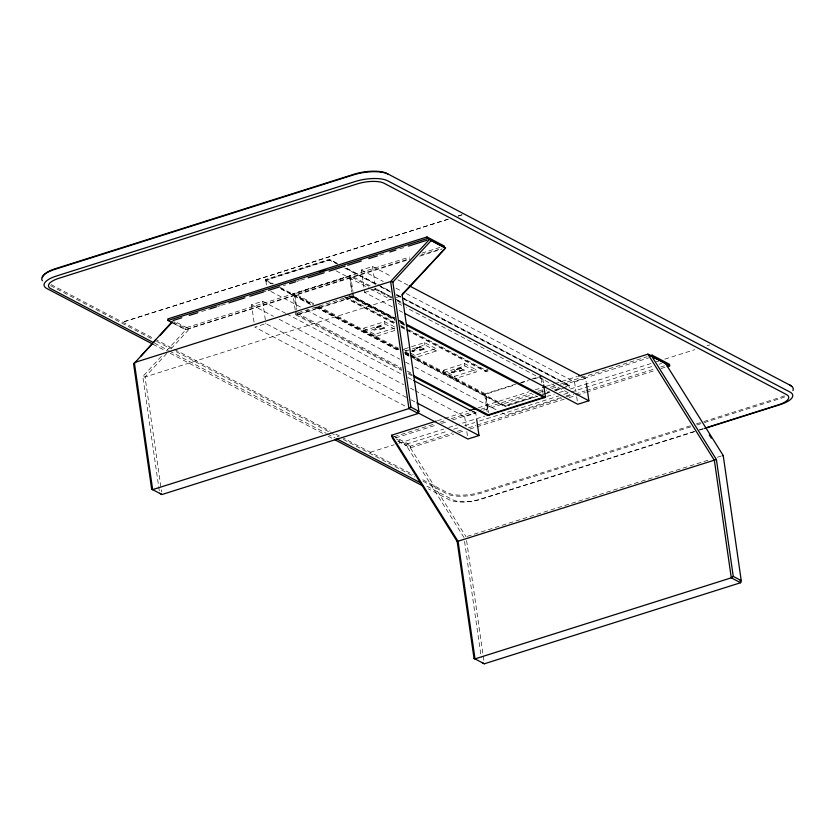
<?xml version="1.0" encoding="UTF-8"?>
<svg xmlns="http://www.w3.org/2000/svg" width="835" height="835" viewBox="0 0 835 835"><rect width="100%" height="100%" fill="white"/><g stroke="black" fill="none" stroke-linecap="round" stroke-linejoin="round"><path stroke-width="0.63" stroke-dasharray="4.17 3.13" d="M463.989 537.552L406.28 445.389L407.783 443.719L447.393 431.194M159.276 490.761L142.806 376.449L162.167 355.459M166.562 350.69L185.923 329.7L409.693 259.309M166.749 353.487L145.05 377.013L161.614 491.972M171.091 348.779L189.315 329.021L173.148 320.525M448.165 219.167L122.62 322.153L448.228 219.208M458.102 216.035L464.312 214.063M458.175 216.077L461.901 214.887M272.325 284.015L265.405 280.383L265.29 279.589L329.481 259.288L337.549 263.526M265.405 280.383L329.595 260.082L337.664 264.319M201.621 311.518L210.284 308.783M217.716 306.424L220.19 305.641M221.432 305.255L226.379 303.689M263.526 291.937L266 291.154M283.336 285.674L285.81 284.892M296.947 281.364L299.431 280.581M300.663 280.195L305.62 278.629M379.894 255.124L384.851 253.558M399.704 248.861L404.662 247.296M254.049 322.153L251.544 304.775L262.66 301.258L285.695 313.355M392.283 306.894L364.634 292.375L361.409 270.018L372.525 266.511L392.106 276.792M295.173 309.889L292.855 293.795L350.627 275.529L370.155 285.779M173.534 321.976L185.078 328.04L409.588 257.023M421.988 253.099L440.598 247.212M173.763 323.552L185.307 329.616L409.808 258.599M420.976 255.072L442.059 248.402M419.587 256.178L441.882 249.133M298.158 312.739L352.234 295.632L394.736 317.947M406.426 397.408L265.874 323.615L254.769 327.122L406.833 406.969M364.634 292.375L375.74 288.858L391.876 297.323M295.35 311.121L295.882 314.837L353.664 296.561L395.007 318.271M297.792 314.795L353.09 297.302L350.063 276.26L294.755 293.753L296.895 308.606M391.417 299.087L145.05 377.013L142.806 376.449M396.374 297.521L401.322 295.955M363.35 328.322L384.591 321.611L396.041 327.623L374.811 334.334L363.35 328.322L363.695 330.691L375.155 336.703L395.205 330.357M363.695 330.691L384.925 323.97L396.385 329.992M376.449 327.184L380.645 325.859L381.574 326.349L377.399 327.8L376.449 327.184L377.378 327.675L381.574 326.349M376.47 327.31L380.666 325.984L381.595 326.475M375.447 328.729L371.262 330.19L372.327 330.754L376.522 329.428L375.458 328.865M379.664 328.99L383.839 327.539L384.768 328.019L380.593 329.481L379.643 328.865L380.572 329.355L384.768 328.019M404.495 348.936L410.392 347.068M411.571 346.692L424.545 342.59L436.006 348.602L436.35 350.971L415.11 357.683L410.528 355.282M436.35 350.971L424.89 344.959L403.66 351.671L409.38 354.677M416.404 348.164L420.61 346.838L421.56 347.454L420.621 346.974C412.584 348.644 418.032 349.51 421.539 347.329M412.26 350.71L415.402 349.719L416.488 350.408L412.292 351.733L416.488 350.408M411.227 351.17L415.402 349.719M419.608 349.844L423.804 348.519L424.733 349.009L420.558 350.47L419.608 349.844L420.537 350.335L424.733 349.009M419.629 349.98L423.825 348.644L424.754 349.134M410.194 352.913L414.776 355.324L436.006 348.602M443.281 370.291L464.51 363.569L475.971 369.592L476.305 371.951L455.075 378.673L443.615 372.65L443.281 370.291L454.731 376.303L475.971 369.592M443.615 372.65L464.855 365.939L476.305 371.951M456.39 369.279L460.565 367.817L461.505 368.308L457.319 369.769L456.369 369.143L457.298 369.634L461.505 368.308M451.171 372.024L455.367 370.698L456.453 371.387L452.257 372.713L451.192 372.159L455.367 370.698M459.563 370.823L463.769 369.498L464.719 370.124L463.78 369.634C455.743 371.304 461.191 372.17 464.698 369.988M408.733 329.773L485.646 370.166L487.87 369.456M487.984 370.249L485.761 370.949L406.551 329.366M406.666 330.149L485.876 371.742L489.216 370.688M515.967 384.058L485.239 393.776L487.922 412.333M520.883 382.503L530.716 379.393M531.947 379.007L540.548 376.282L541.435 382.472M410.016 355.313L484.676 394.517L515.404 384.789M520.32 383.234L527.699 380.906M533.836 378.965L541.216 376.627M437.415 420.746L443.604 418.784M444.846 418.387L467.13 411.342M478.267 407.814L529.025 391.761M535.214 389.809L541.414 387.847M546.361 386.281L553.793 383.933M555.024 383.536L577.309 376.491M394.12 436.757L435.056 423.804M440.014 422.239L446.214 420.276M451.182 418.711L474.75 411.248M480.95 409.286L531.801 393.202M538.001 391.239L542.969 389.674M550.411 387.315L555.369 385.749M560.327 384.183L647.156 356.722M395.592 437.937L436.528 424.994M441.485 423.418L447.685 421.466M452.643 419.89L476.211 412.438M483.653 410.079L533.273 394.391M539.473 392.429L546.915 390.07M551.872 388.505L558.083 386.542M563.041 384.977L648.628 357.902M415.141 390.665L464.677 416.675L475.783 413.168L476.503 418.137M406.342 293.617L574.543 381.929L585.648 378.412L586.191 382.138M410.538 355.856L505.06 405.486L535.924 395.727M547.04 392.21L549.503 391.427M554.44 389.872L560.619 387.92M565.556 386.355L569.251 385.185L569.366 385.968L563.197 387.931M404.892 353.623L505.175 406.28L537.27 396.124M544.681 393.786L549.618 392.22M555.786 390.269L561.965 388.317M537.542 396.27L507.91 405.633A3.392 1.169 -8.2 0 1 503.348 405.737L413.575 358.591M542.479 394.704L546.184 393.536M547.416 393.139L549.879 392.356M554.826 390.801L564.7 387.68M370.385 452.246L394.057 444.805M398.963 443.208L443.761 429.086M448.666 427.489L484.77 416.112M546.831 396.437L554.346 394.099M559.252 392.502L565.535 390.561M570.43 388.964L651.269 363.444M656.174 361.847L658.721 361.085M664.869 359.102L694.751 349.688M707.109 345.732L709.666 344.97M453.582 429.232L459.772 427.269M464.73 425.704L474.635 422.573M479.582 421.007L558.813 395.947M563.771 394.381L569.961 392.419M571.203 392.033L652.907 366.189M659.097 364.227L661.571 363.444M560.974 397.648L509.12 414.056A3.392 1.169 -8.2 0 1 504.559 414.15L502.263 412.939M565.911 396.093L568.374 395.31A3.392 1.169 -8.2 0 0 569.741 393.536L406.301 307.718M396.343 438.97L410.204 446.234L452.372 432.895M457.329 431.33L463.54 429.367M468.498 427.802L475.94 425.443M477.182 425.057L561.527 398.378M566.485 396.802L573.927 394.454M575.169 394.057L585.095 390.916M586.327 390.529L655.788 368.559M660.756 366.983L664.472 365.813M397.731 441.151L410.423 447.821L453.843 434.085M458.801 432.52L465.001 430.557M469.969 428.981L564.23 399.172M569.199 397.596L575.398 395.633M576.641 395.247L585.314 392.502M586.556 392.106L656.018 370.135M660.976 368.569L665.944 366.993M690.242 425.86L480.751 492.118A24.633 8.507 -8.2 0 1 447.685 492.827L421.174 478.914M696.432 423.898L702.632 421.936M703.874 421.55L779.483 397.627A24.633 8.507 -8.2 0 0 784.649 395.665M690.754 426.862L481.263 493.12A25.478 8.799 -8.2 0 1 447.059 493.85L421.696 480.542M696.954 424.9L703.143 422.938M704.385 422.541L780.005 398.629A25.478 8.799 -8.2 0 0 785.338 396.594M694.146 431.518L479.697 499.351A19.821 6.847 -8.2 0 1 453.092 499.914L424.274 484.791M699.104 429.952L704.062 428.376M694.71 431.643L481.503 499.079A24.058 8.308 -8.2 0 1 449.199 499.779L428.449 488.882M699.667 430.077L703.394 428.898M467.276 536.362L709.938 459.605M717.359 457.256L721.075 456.087M397.867 279.819L408.231 285.257M582.193 376.595L585.648 378.412M361.409 270.018L383.296 281.51M395.978 288.169L401.729 291.196M346.776 268.369L376.742 284.109M377.9 284.714L390.582 291.373M396.343 294.4L400.957 296.811M402.105 297.417L569.251 385.185M337.173 263.641L331.422 260.624A3.392 1.169 -8.2 0 0 326.861 260.718L267.607 279.464A3.392 1.169 -8.2 0 0 266.24 281.238L270.843 283.66M346.389 268.484L378.61 285.403M379.768 286.008L390.122 291.446M397.032 295.068L402.783 298.095M403.931 298.7L568.531 385.123A3.392 1.169 -8.2 0 1 567.163 386.897M344.584 267.952L375.708 284.286M380.322 286.708L390.696 292.156M396.458 295.183L569.366 385.968M374.748 288.19L391.98 297.239M396.573 299.65L402.313 302.667M396.479 299.744L402.24 302.771M368.924 286.165L349.395 275.915L351.712 291.999M374.664 289.181L391.897 298.231M397.637 301.247L402.23 303.658M336.087 270.853L369.467 288.378M370.615 288.983L391.333 299.859M398.243 303.481L401.698 305.297M399.193 310.516L402.647 312.332M399.328 320.358L405.069 323.375M399.6 320.682L405.351 323.698M351.191 295.82L394.809 318.73M399.401 321.141L405.142 324.157M394.924 319.262L352.422 296.947L351.89 293.242M400.664 322.279L405.257 324.69M349.009 295.402L394.924 319.513M400.664 322.529L405.257 324.94M349.124 296.195L395.038 320.306M400.779 323.322L405.372 325.733M346.744 297.229L394.965 322.54M400.706 325.556L407.584 329.178M344.563 296.811L395.07 323.333M400.81 326.349L405.403 328.76M344.678 297.604L395.185 324.126M400.925 327.132L405.518 329.543M384.789 328.155L383.839 327.539M461.515 368.444L460.565 367.817M416.425 348.299L417.364 348.79M459.584 370.959L460.523 371.45M403.315 349.301L409.046 352.318M313.616 303.658L294.087 293.409L296.404 309.493M318.208 306.069L398.619 348.289M405.507 351.911L408.952 353.716M410.1 354.322L485.907 394.12L488.579 412.688M292.855 293.795L313.532 304.65M318.125 307.071L398.525 349.28M405.424 352.902L408.868 354.708M265.29 279.589L273.358 283.827M280.278 287.459L312.551 304.41M317.164 306.831L399.005 349.802M404.777 352.829L409.38 355.251M280.393 288.252L311.518 304.598M316.121 307.019L399.12 350.596M281.207 289.098L311.131 304.806M315.734 307.228L398.608 350.742M405.518 354.364L408.973 356.18M270.905 291.467L301.988 307.781M306.591 310.202L399.819 359.154M405.58 362.171L410.183 364.592M414.786 367.014L496.512 409.922M296.936 313.125L401.458 368.005M407.198 371.022L411.791 373.433M401.645 369.32L297.124 314.44L296.592 310.735M408.534 372.942L411.979 374.748M295.882 314.837L401.562 370.322M408.451 373.934L411.895 375.75M286.843 313.96L403.211 375.061M407.814 377.472L412.427 379.894M472.328 411.352L475.783 413.168M251.544 304.775L273.431 316.267M279.193 319.294L403.618 384.622M410.528 388.244L413.983 390.06M411.039 399.829L415.642 402.251M392.763 435.839L407.783 443.719L466.045 536.748M172.062 322.425L185.923 329.7M398.191 441.151L406.28 445.389M51.154 284.631L153.744 338.499M154.903 339.104L173.346 348.79M174.494 349.395L330.107 431.1M335.868 434.127L340.482 436.548M341.63 437.154L413.095 474.677M50.528 285.654L151.97 338.916M156.573 341.338L170.413 348.602M176.175 351.629L329.481 432.123M330.629 432.728L338.697 436.966M343.31 439.387L414.776 476.91M154.548 343.164L168.378 350.429M169.526 351.034L326.297 433.344M327.445 433.95L335.513 438.187M152.962 344.229L165.633 350.888M170.246 353.309L323.552 433.803M328.165 436.225L332.779 438.646M574.543 381.929L575.973 391.865M576.693 396.823L577.58 403.034M568.917 385.509L569.261 387.91M542.802 378.714L543.512 383.662M541.393 377.869L542.28 384.058M542.51 389.893L543.22 394.84M505.06 405.486L505.175 406.28M485.646 370.166L485.876 371.742M484.676 394.517L487.17 411.843M464.51 363.569L464.855 365.939M464.677 416.675L466.107 426.612M466.828 431.58L467.715 437.79M456.453 371.387L452.257 372.713M454.731 376.303L455.075 378.673M466.598 540.6L484.342 663.783M464.552 541.424L481.263 657.437M424.545 342.59L424.89 344.959M414.776 355.324L415.11 357.683M410.204 446.234L410.423 447.821M384.591 321.611L384.925 323.97M372.525 266.511L375.74 288.858M374.811 334.334L375.155 336.703M350.627 275.529L352.944 291.613M353.121 292.845L353.664 296.561M329.481 259.288L329.595 260.082M265.854 280.842L266.897 288.054M262.66 301.258L265.874 323.615M185.078 328.04L185.307 329.616"/><path stroke-width="1.25" d="M402.188 295.016L445.587 247.953L402.042 294.452L418.878 411.331L418.262 413.471L161.98 494.529L159.652 493.328M578.551 376.094L647.876 354.165L665.516 363.392L723.225 455.555L741.24 580.596L740.624 582.726L484.342 663.783L482.014 662.593M161.98 494.529L151.657 489.133L133.631 364.102L172.26 321.485M133.631 364.102L136.262 361.263M140.624 356.524L151.98 344.208M153.724 342.308L155.467 340.419M159.84 335.68L171.196 323.364M428.543 240.417L390.623 281.541L134.351 362.599L152.659 489.634L408.931 408.576L410.893 407.136L392.867 282.105L431.298 240.417L445.587 247.953M651.655 356.117L716.409 459.511L733.255 576.4L731.293 577.83L475.021 658.888L474.019 658.397L457.173 541.508L392.419 438.114L391.605 435.233L436.173 421.132M716.409 459.511L457.173 541.508M167.992 320.525L427.228 238.528L444.544 247.619L444.314 246.043L426.998 236.952L167.762 318.949L167.992 320.525L172.605 322.947M319.429 271.866L325.608 269.914M173.148 320.525L181.811 317.78M189.242 315.432L197.905 312.697M210.284 308.783L216.474 306.821M228.863 302.907L244.958 297.813M249.905 296.248L263.526 291.937M268.473 290.371L279.621 286.843M289.526 283.712L295.715 281.76M308.094 277.846L324.189 272.753M329.136 271.187L345.231 266.094M347.704 265.311L361.325 261M368.757 258.652L377.42 255.917M389.799 251.993L395.988 250.041M408.378 246.127L426.946 240.25M469.604 410.559L475.793 408.597M542.646 387.45L545.119 386.668M649.64 355.929L652.114 355.146L669.44 364.237L669.66 365.813L667.186 366.607M488.277 414.807L543.575 397.314M543.7 384.904L545.474 397.272L487.703 415.548L414.191 376.95M476.681 419.368L479.008 435.515L467.892 439.033L418.356 413.022M586.368 383.38L588.873 400.769L577.768 404.276L404.954 313.542M705.304 427.99L778.439 404.85A19.821 6.847 -8.2 0 0 786.393 394.496L384.11 183.272A19.821 6.847 -8.2 0 0 357.505 183.836L58.763 278.337A19.821 6.847 -8.2 0 0 50.799 288.691L153.389 342.559M704.625 428.501L780.245 404.589A24.058 8.308 -8.2 0 0 789.91 392.001L387.617 180.777A24.058 8.308 -8.2 0 0 355.313 181.477L56.571 275.967A24.058 8.308 -8.2 0 0 46.906 288.555L152.962 344.229M722.317 455.691L723.225 455.555M392.867 282.105L390.623 281.541L408.931 408.576L418.262 413.471L417.886 410.914M151.657 489.133L152.659 489.634M651.342 355.992L647.876 354.165L714.363 460.315L731.293 577.83L740.624 582.726L740.248 580.158M669.66 365.813L652.344 356.722L652.114 355.146M409.39 285.862L581.045 375.99M403.389 303.376L588.873 400.769M406.499 324.304L545.474 397.272M406.415 325.295L544.243 397.669M413.127 375.353L488.945 415.162M413.575 380.499L471.18 410.747M416.801 402.856L479.008 435.515M410.893 407.136L418.878 411.331M733.255 576.4L741.24 580.596M336.672 438.792L420.819 482.974M335.086 439.857L422.687 485.855M474.019 658.397L484.342 663.783M709.291 434.899L711.347 438.177M391.605 435.233L458.091 541.372L475.021 658.888M426.998 236.952L427.228 238.528M42.418 280.758A25.478 8.799 -8.2 0 1 54.995 269.308L353.737 174.818A25.478 8.799 -8.2 0 1 387.941 174.077M792.937 390.592A25.478 8.799 -8.2 0 0 790.234 385.3L387.096 173.523A24.633 8.507 -8.2 0 0 354.019 174.233L55.287 268.724A24.633 8.507 -8.2 0 0 42.481 277.658M789.378 384.747A24.633 8.507 -8.2 0 1 791.643 386.553"/></g></svg>
